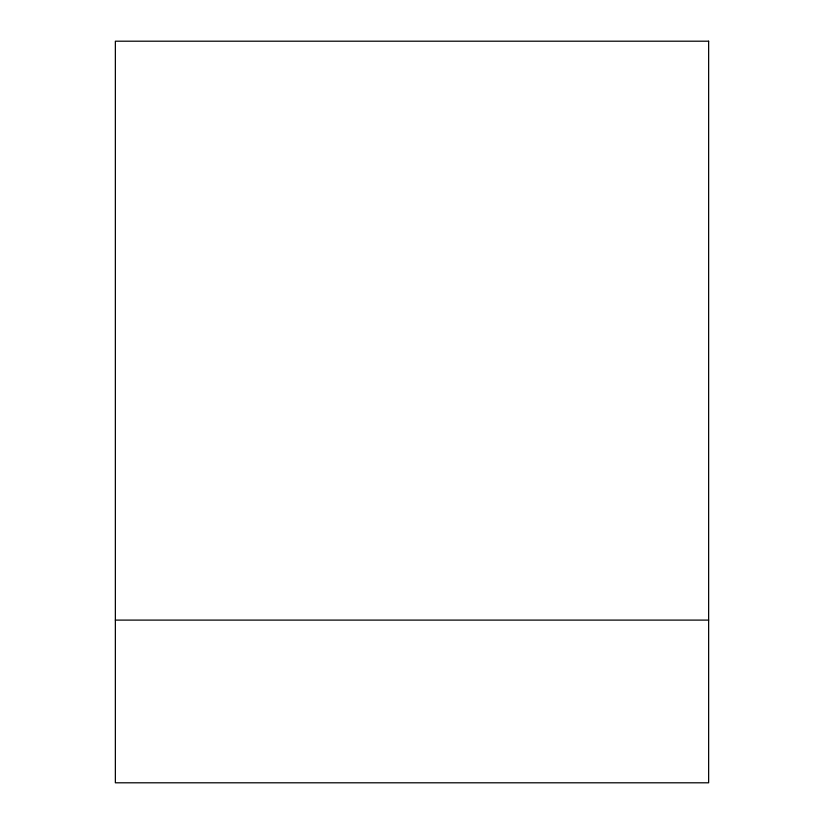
<?xml version="1.0" encoding="UTF-8"?>
<svg xmlns="http://www.w3.org/2000/svg" width="824" height="824" viewBox="0 0 824 824"><rect width="100%" height="100%" fill="white"/><g stroke="black" fill="none" stroke-linecap="round" stroke-linejoin="round"><path stroke-width="1.24" d="M115.36 620.101L708.64 620.101M708.64 41.2L115.36 41.2L115.36 782.8L708.64 782.8L708.64 41.2"/></g></svg>
